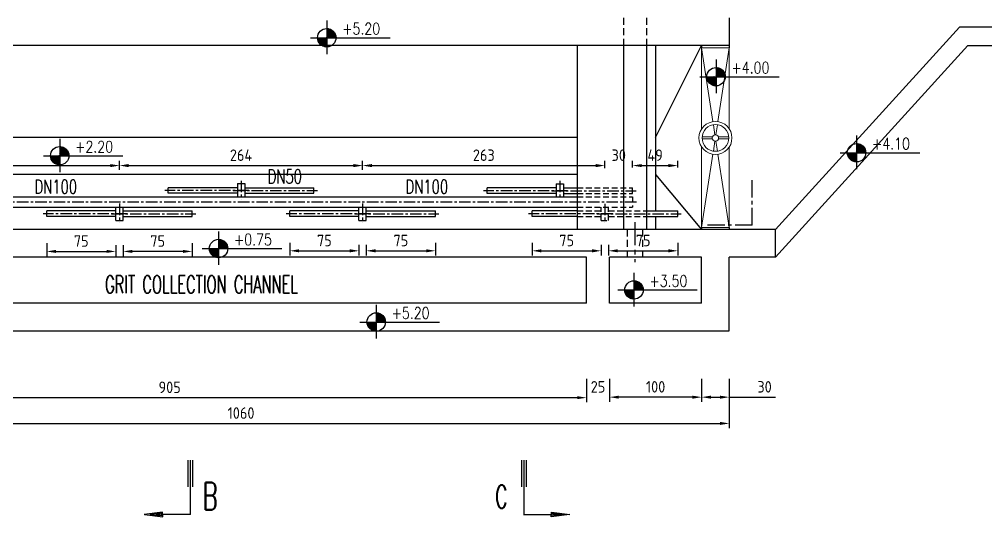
# Model space of a CAD drawing. Header units: inches. Extents: x 113285 to 117969, y -9404 to -6149.
# Drawn here: x 115717 to 116766, y -7558 to -7018 of the extents above; entities that cross this region are included whole.
import ezdxf
from ezdxf.enums import TextEntityAlignment as Align

# ---------------------------------------------------------------- set-up
doc = ezdxf.new("R2010")
doc.units = ezdxf.units.IN
doc.header["$MEASUREMENT"] = 0
doc.linetypes.add('CENTER', pattern=[2, 1.25, -0.25, 0.25, -0.25])
doc.linetypes.add('HIDDEN', pattern=[0.375, 0.25, -0.125])
for name, color, linetype in [('1', 1, 'Continuous'), ('2', 2, 'Continuous'), ('3', 3, 'Continuous'), ('4', 4, 'Continuous'), ('KOT', 2, 'Continuous'), ('OLCU', 2, 'Continuous'), ('YAZI', 7, 'Continuous'), ('YAZI02', 2, 'Continuous')]:
    doc.layers.add(name, color=color, linetype=linetype)
doc.styles.add('A5', font='romanstw.shx', dxfattribs={"width": 0.5})
doc.styles.add('A6', font='romanstw.shx', dxfattribs={"width": 0.6})
doc.styles.add('PASSDIN', font='isocp.shx')
doc.styles.add('TROMANS', font='romanstw.shx')
doc.dimstyles.get("Standard").update_dxf_attribs({"dimscale": 5, "dimtxt": 2.5, "dimasz": 2, "dimexe": 1, "dimexo": 1, "dimgap": 1, "dimtad": 1, "dimdec": 8, "dimzin": 12, "dimdsep": 46, "dimtxsty": 'PASSDIN', "dimcen": 2, "dimadec": 1, "dimazin": 3, "dimtfac": 1, "dimtdec": 8, "dimtix": 1, "dimtofl": 0, "dimtmove": 0, "dimatfit": 3, "dimfxl": 0, "dimtolj": 1, "dimtzin": 0, "dimarcsym": 0})

# ---------------------------------------------------------------- blocks, each defined once
blk = doc.blocks.new('*D81')
at = {"layer": 'Defpoints', "color": 0}
for p in [(115427.7, -7403.4), (116332.7, -7403.4), (115427.7, -7429)]:
    blk.add_point(p, dxfattribs=at)
at = {"layer": 'OLCU', "color": 0, "lineweight": -2}
for p, q in [((115427.7, -7408.4), (115427.7, -7434)), ((116332.7, -7408.4), (116332.7, -7434)), ((116322.7, -7429), (115437.7, -7429))]:
    blk.add_line(p, q, dxfattribs=at)
at = {"layer": 'OLCU', "color": 0}
for points in [[(115437.7, -7427.3), (115437.7, -7430.6), (115427.7, -7429)], [(116322.7, -7427.3), (116322.7, -7430.6), (116332.7, -7429)]]:
    blk.add_solid(points, dxfattribs=at)
at = {"layer": 'OLCU', "color": 0, "insert": (115880.2, -7417.7), "char_height": 12.5, "attachment_point": 5, "style": 'PASSDIN'}
blk.add_mtext('\\A1;905', dxfattribs=at)
blk = doc.blocks.new('*D44')
at = {"layer": 'Defpoints', "color": 0}
for p in [(116332.7, -7403.4), (116357.7, -7403.4), (116332.7, -7428.4)]:
    blk.add_point(p, dxfattribs=at)
at = {"layer": 'OLCU', "color": 0, "lineweight": -2}
for p, q in [((116332.7, -7408.4), (116332.7, -7433.4)), ((116357.7, -7408.4), (116357.7, -7433.4))]:
    blk.add_line(p, q, dxfattribs=at)
at = {"layer": 'OLCU', "color": 0, "insert": (116345.2, -7417.2), "char_height": 12.5, "attachment_point": 5, "style": 'PASSDIN'}
blk.add_mtext('\\A1;25', dxfattribs=at)
blk = doc.blocks.new('*D80')
at = {"layer": 'Defpoints', "color": 0}
for p in [(116457.7, -7403.4), (116487.7, -7403.4), (116487.7, -7428.4)]:
    blk.add_point(p, dxfattribs=at)
at = {"layer": 'OLCU', "color": 0, "lineweight": -2}
for p, q in [((116457.7, -7408.4), (116457.7, -7433.4)), ((116487.7, -7408.4), (116487.7, -7433.4)), ((116467.7, -7428.4), (116477.7, -7428.4)), ((116487.7, -7428.4), (116537.8, -7428.4))]:
    blk.add_line(p, q, dxfattribs=at)
at = {"layer": 'OLCU', "color": 0}
for points in [[(116467.7, -7426.8), (116467.7, -7430.1), (116457.7, -7428.4)], [(116477.7, -7426.8), (116477.7, -7430.1), (116487.7, -7428.4)]]:
    blk.add_solid(points, dxfattribs=at)
at = {"layer": 'OLCU', "color": 0, "insert": (116526, -7417.2), "char_height": 12.5, "attachment_point": 5, "style": 'PASSDIN'}
blk.add_mtext('\\A1;30', dxfattribs=at)
blk = doc.blocks.new('*D79')
at = {"layer": 'Defpoints', "color": 0}
for p in [(116357.7, -7403.4), (116457.7, -7403.4), (116357.7, -7428.4)]:
    blk.add_point(p, dxfattribs=at)
at = {"layer": 'OLCU', "color": 0, "lineweight": -2}
for p, q in [((116357.7, -7408.4), (116357.7, -7433.4)), ((116457.7, -7408.4), (116457.7, -7433.4)), ((116447.7, -7428.4), (116367.7, -7428.4))]:
    blk.add_line(p, q, dxfattribs=at)
at = {"layer": 'OLCU', "color": 0}
for points in [[(116367.7, -7426.8), (116367.7, -7430.1), (116357.7, -7428.4)], [(116447.7, -7426.8), (116447.7, -7430.1), (116457.7, -7428.4)]]:
    blk.add_solid(points, dxfattribs=at)
at = {"layer": 'OLCU', "color": 0, "insert": (116407.7, -7417.2), "char_height": 12.5, "attachment_point": 5, "style": 'PASSDIN'}
blk.add_mtext('\\A1;100', dxfattribs=at)
blk = doc.blocks.new('*D78')
at = {"layer": 'Defpoints', "color": 0}
for p in [(115427.7, -7403.4), (116487.7, -7403.4), (116487.7, -7457)]:
    blk.add_point(p, dxfattribs=at)
at = {"layer": 'OLCU', "color": 0, "lineweight": -2}
for p, q in [((115427.7, -7408.4), (115427.7, -7462)), ((116487.7, -7408.4), (116487.7, -7462)), ((115437.7, -7457), (116477.7, -7457))]:
    blk.add_line(p, q, dxfattribs=at)
at = {"layer": 'OLCU', "color": 0}
for points in [[(115437.7, -7455.3), (115437.7, -7458.6), (115427.7, -7457)], [(116477.7, -7455.3), (116477.7, -7458.6), (116487.7, -7457)]]:
    blk.add_solid(points, dxfattribs=at)
at = {"layer": 'OLCU', "color": 0, "insert": (115957.7, -7445.7), "char_height": 12.5, "attachment_point": 5, "style": 'PASSDIN'}
blk.add_mtext('\\A1;1060', dxfattribs=at)
blk = doc.blocks.new('*D115')
at = {"layer": 'Defpoints', "color": 0}
for p in [(115746.7, -7256.1), (115821.7, -7258.2), (115821.7, -7270.1)]:
    blk.add_point(p, dxfattribs=at)
at = {"layer": 'OLCU', "color": 0, "lineweight": -2}
for p, q in [((115746.7, -7261.1), (115746.7, -7275.1)), ((115821.7, -7263.2), (115821.7, -7275.1)), ((115756.7, -7270.1), (115811.7, -7270.1))]:
    blk.add_line(p, q, dxfattribs=at)
at = {"layer": 'OLCU', "color": 0}
for points in [[(115756.7, -7268.4), (115756.7, -7271.7), (115746.7, -7270.1)], [(115811.7, -7268.4), (115811.7, -7271.7), (115821.7, -7270.1)]]:
    blk.add_solid(points, dxfattribs=at)
at = {"layer": 'OLCU', "color": 0, "insert": (115784.2, -7258.8), "char_height": 12.5, "attachment_point": 5, "style": 'PASSDIN'}
blk.add_mtext('\\A1;75', dxfattribs=at)
blk = doc.blocks.new('*D116')
at = {"layer": 'Defpoints', "color": 0}
for p in [(115829.7, -7258.2), (115904.7, -7256.1), (115829.7, -7270.1)]:
    blk.add_point(p, dxfattribs=at)
at = {"layer": 'OLCU', "color": 0, "lineweight": -2}
for p, q in [((115829.7, -7263.2), (115829.7, -7275.1)), ((115904.7, -7261.1), (115904.7, -7275.1)), ((115894.7, -7270.1), (115839.7, -7270.1))]:
    blk.add_line(p, q, dxfattribs=at)
at = {"layer": 'OLCU', "color": 0}
for points in [[(115839.7, -7268.4), (115839.7, -7271.7), (115829.7, -7270.1)], [(115894.7, -7268.4), (115894.7, -7271.7), (115904.7, -7270.1)]]:
    blk.add_solid(points, dxfattribs=at)
at = {"layer": 'OLCU', "color": 0, "insert": (115867.2, -7258.8), "char_height": 12.5, "attachment_point": 5, "style": 'PASSDIN'}
blk.add_mtext('\\A1;75', dxfattribs=at)
blk = doc.blocks.new('*D117')
at = {"layer": 'Defpoints', "color": 0}
for p in [(116010.7, -7255.7), (116085.7, -7257.9), (116085.7, -7269.4)]:
    blk.add_point(p, dxfattribs=at)
at = {"layer": 'OLCU', "color": 0, "lineweight": -2}
for p, q in [((116010.7, -7260.7), (116010.7, -7274.4)), ((116020.7, -7269.4), (116075.7, -7269.4)), ((116085.7, -7262.9), (116085.7, -7274.4))]:
    blk.add_line(p, q, dxfattribs=at)
at = {"layer": 'OLCU', "color": 0}
for points in [[(116020.7, -7267.7), (116020.7, -7271.1), (116010.7, -7269.4)], [(116075.7, -7267.7), (116075.7, -7271.1), (116085.7, -7269.4)]]:
    blk.add_solid(points, dxfattribs=at)
at = {"layer": 'OLCU', "color": 0, "insert": (116048.2, -7258.2), "char_height": 12.5, "attachment_point": 5, "style": 'PASSDIN'}
blk.add_mtext('\\A1;75', dxfattribs=at)
blk = doc.blocks.new('*D118')
at = {"layer": 'Defpoints', "color": 0}
for p in [(116093.7, -7257.9), (116168.7, -7255.7), (116168.7, -7269.4)]:
    blk.add_point(p, dxfattribs=at)
at = {"layer": 'OLCU', "color": 0, "lineweight": -2}
for p, q in [((116093.7, -7262.9), (116093.7, -7274.4)), ((116103.7, -7269.4), (116158.7, -7269.4)), ((116168.7, -7260.7), (116168.7, -7274.4))]:
    blk.add_line(p, q, dxfattribs=at)
at = {"layer": 'OLCU', "color": 0}
for points in [[(116103.7, -7267.7), (116103.7, -7271.1), (116093.7, -7269.4)], [(116158.7, -7267.7), (116158.7, -7271.1), (116168.7, -7269.4)]]:
    blk.add_solid(points, dxfattribs=at)
at = {"layer": 'OLCU', "color": 0, "insert": (116131.2, -7258.2), "char_height": 12.5, "attachment_point": 5, "style": 'PASSDIN'}
blk.add_mtext('\\A1;75', dxfattribs=at)
blk = doc.blocks.new('*D119')
at = {"layer": 'Defpoints', "color": 0}
for p in [(116273.7, -7255.7), (116348.7, -7258), (116348.7, -7269.4)]:
    blk.add_point(p, dxfattribs=at)
at = {"layer": 'OLCU', "color": 0, "lineweight": -2}
for p, q in [((116273.7, -7260.7), (116273.7, -7274.4)), ((116283.7, -7269.4), (116338.7, -7269.4)), ((116348.7, -7263), (116348.7, -7274.4))]:
    blk.add_line(p, q, dxfattribs=at)
at = {"layer": 'OLCU', "color": 0}
for points in [[(116283.7, -7267.7), (116283.7, -7271.1), (116273.7, -7269.4)], [(116338.7, -7267.7), (116338.7, -7271.1), (116348.7, -7269.4)]]:
    blk.add_solid(points, dxfattribs=at)
at = {"layer": 'OLCU', "color": 0, "insert": (116311.2, -7258.2), "char_height": 12.5, "attachment_point": 5, "style": 'PASSDIN'}
blk.add_mtext('\\A1;75', dxfattribs=at)
blk = doc.blocks.new('*D120')
at = {"layer": 'Defpoints', "color": 0}
for p in [(116356.7, -7258), (116431.7, -7255.7), (116431.7, -7269.4)]:
    blk.add_point(p, dxfattribs=at)
at = {"layer": 'OLCU', "color": 0, "lineweight": -2}
for p, q in [((116356.7, -7263), (116356.7, -7274.4)), ((116366.7, -7269.4), (116421.7, -7269.4)), ((116431.7, -7260.7), (116431.7, -7274.4))]:
    blk.add_line(p, q, dxfattribs=at)
at = {"layer": 'OLCU', "color": 0}
for points in [[(116366.7, -7267.7), (116366.7, -7271.1), (116356.7, -7269.4)], [(116421.7, -7267.7), (116421.7, -7271.1), (116431.7, -7269.4)]]:
    blk.add_solid(points, dxfattribs=at)
at = {"layer": 'OLCU', "color": 0, "insert": (116394.2, -7258.2), "char_height": 12.5, "attachment_point": 5, "style": 'PASSDIN'}
blk.add_mtext('\\A1;75', dxfattribs=at)
blk = doc.blocks.new('*D121')
at = {"layer": 'Defpoints', "color": 0}
for p in [(115825.7, -7176.8), (115562.7, -7186.4), (115825.7, -7186.4)]:
    blk.add_point(p, dxfattribs=at)
at = {"layer": 'OLCU', "color": 0, "lineweight": -2}
for p, q in [((115562.7, -7181.4), (115562.7, -7171.8)), ((115825.7, -7181.4), (115825.7, -7171.8)), ((115572.7, -7176.8), (115815.7, -7176.8))]:
    blk.add_line(p, q, dxfattribs=at)
at = {"layer": 'OLCU', "color": 0}
for points in [[(115572.7, -7175.1), (115572.7, -7178.5), (115562.7, -7176.8)], [(115815.7, -7175.1), (115815.7, -7178.5), (115825.7, -7176.8)]]:
    blk.add_solid(points, dxfattribs=at)
at = {"layer": 'OLCU', "color": 0, "insert": (115694.2, -7165.5), "char_height": 12.5, "attachment_point": 5, "style": 'PASSDIN'}
blk.add_mtext('\\A1;263', dxfattribs=at)
blk = doc.blocks.new('*D122')
at = {"layer": 'Defpoints', "color": 0}
for p in [(116089.7, -7176.8), (115825.7, -7186.4), (116089.7, -7186.4)]:
    blk.add_point(p, dxfattribs=at)
at = {"layer": 'OLCU', "color": 0, "lineweight": -2}
for p, q in [((115825.7, -7181.4), (115825.7, -7171.8)), ((116089.7, -7181.4), (116089.7, -7171.8)), ((115835.7, -7176.8), (116079.7, -7176.8))]:
    blk.add_line(p, q, dxfattribs=at)
at = {"layer": 'OLCU', "color": 0}
for points in [[(115835.7, -7175.1), (115835.7, -7178.5), (115825.7, -7176.8)], [(116079.7, -7175.1), (116079.7, -7178.5), (116089.7, -7176.8)]]:
    blk.add_solid(points, dxfattribs=at)
at = {"layer": 'OLCU', "color": 0, "insert": (115957.7, -7165.5), "char_height": 12.5, "attachment_point": 5, "style": 'PASSDIN'}
blk.add_mtext('\\A1;264', dxfattribs=at)
blk = doc.blocks.new('*D123')
at = {"layer": 'Defpoints', "color": 0}
for p in [(116352.7, -7176.8), (116352.7, -7184.5), (116089.7, -7186.4)]:
    blk.add_point(p, dxfattribs=at)
at = {"layer": 'OLCU', "color": 0, "lineweight": -2}
for p, q in [((116089.7, -7181.4), (116089.7, -7171.8)), ((116352.7, -7179.5), (116352.7, -7171.8)), ((116099.7, -7176.8), (116342.7, -7176.8))]:
    blk.add_line(p, q, dxfattribs=at)
at = {"layer": 'OLCU', "color": 0}
for points in [[(116099.7, -7175.1), (116099.7, -7178.5), (116089.7, -7176.8)], [(116342.7, -7175.1), (116342.7, -7178.5), (116352.7, -7176.8)]]:
    blk.add_solid(points, dxfattribs=at)
at = {"layer": 'OLCU', "color": 0, "insert": (116221.2, -7165.5), "char_height": 12.5, "attachment_point": 5, "style": 'PASSDIN'}
blk.add_mtext('\\A1;263', dxfattribs=at)
blk = doc.blocks.new('*D124')
at = {"layer": 'Defpoints', "color": 0}
for p in [(116352.7, -7184.5), (116382.7, -7176.8), (116382.7, -7183.9)]:
    blk.add_point(p, dxfattribs=at)
at = {"layer": 'OLCU', "color": 0, "lineweight": -2}
for p, q in [((116352.7, -7179.5), (116352.7, -7171.8)), ((116382.7, -7178.9), (116382.7, -7171.8))]:
    blk.add_line(p, q, dxfattribs=at)
at = {"layer": 'OLCU', "color": 0, "insert": (116367.7, -7165.5), "char_height": 12.5, "attachment_point": 5, "style": 'PASSDIN'}
blk.add_mtext('\\A1;30', dxfattribs=at)
blk = doc.blocks.new('*D125')
at = {"layer": 'Defpoints', "color": 0}
for p in [(116382.7, -7183.9), (116431.7, -7176.8), (116431.7, -7184)]:
    blk.add_point(p, dxfattribs=at)
at = {"layer": 'OLCU', "color": 0, "lineweight": -2}
for p, q in [((116382.7, -7178.9), (116382.7, -7171.8)), ((116431.7, -7179), (116431.7, -7171.8)), ((116392.7, -7176.8), (116421.7, -7176.8))]:
    blk.add_line(p, q, dxfattribs=at)
at = {"layer": 'OLCU', "color": 0}
for points in [[(116392.7, -7175.1), (116392.7, -7178.5), (116382.7, -7176.8)], [(116421.7, -7175.1), (116421.7, -7178.5), (116431.7, -7176.8)]]:
    blk.add_solid(points, dxfattribs=at)
at = {"layer": 'OLCU', "color": 0, "insert": (116407.2, -7165.5), "char_height": 12.5, "attachment_point": 5, "style": 'PASSDIN'}
blk.add_mtext('\\A1;49', dxfattribs=at)
blk = doc.blocks.new('KOT')
at = {"layer": '2', "linetype": 'Continuous'}
h = blk.add_hatch(dxfattribs=at)
h.set_pattern_fill('ANSI37', color=256, style=0)
h.set_pattern_definition([(45, (-80.45809, -549.2205), (-0.088388348, 0.088388348), []), (135, (-80.45809, -549.2205), (-0.088388348, -0.088388348), [])])
h.paths.add_polyline_path([(1.96, 0, 0.414214), (-0.04, 2), (-0.04, 0)])
h.paths.add_polyline_path([(-0.04, 0), (-2.04, 0, 0.414214), (-0.04, -2)])
for p, q in [((-0.04, 3.71), (-0.04, -3.57)), ((-3.58, 0), (13.68, 0))]:
    blk.add_line(p, q, dxfattribs=at)
at = {"layer": '3', "linetype": 'Continuous'}
blk.add_circle((-0.04, 0), 2, dxfattribs=at)
at = {"layer": 'YAZI02', "linetype": 'Continuous', "style": 'TROMANS', "width": 0.8}
blk.add_attdef('+0.75', (3.32, 0.71), '', height=2.5, dxfattribs=at)

msp = doc.modelspace()

# ---------------------------------------------------------------- hatches: boundary and pattern name
at = {"layer": '2', "linetype": 'Continuous'}
h = msp.add_hatch(dxfattribs=at)
h.set_pattern_fill('ANSI37', color=0, scale=5, style=0)
h.set_pattern_definition([(45, (115531.1779, -10013.0308), (-0.44194174, 0.44194174), []), (135, (115531.1779, -10013.0308), (-0.44194174, -0.44194174), [])])
h.paths.add_polyline_path([(115943.26672142, -7266.92827954, 0.4142135624), (115933.26672142, -7256.92827954), (115933.26672142, -7266.92827954)])
h.paths.add_polyline_path([(115933.26672142, -7266.92827954), (115923.26672142, -7266.92827954, 0.4142135624), (115933.26672142, -7276.92827954)])

# ---------------------------------------------------------------- linework, layer by layer
at = {"layer": '1', "color": 0, "linetype": 'Continuous', "lineweight": 9}
for p, q in [((116487.69903403, -7048.90282006), (116457.69903403, -7048.90282006)), ((116457.69903403, -7048.90282006), (116469.96081725, -7128.99034206)), ((116457.69903403, -7136.87150903), (116457.69903403, -7048.90282006)), ((116487.69903403, -7048.90282006), (116475.43725081, -7128.99034206)), ((116487.69903403, -7136.87150903), (116487.69903403, -7048.90282006)), ((116470.48002727, -7132.35402546), (116472.17853791, -7143.35776566)), ((116474.9180408, -7132.35402546), (116473.21953015, -7143.35776566)), ((116469.43535018, -7145.73490829), (116458.25416063, -7145.73490829)), ((116469.43849368, -7147.73490829), (116458.25416063, -7147.73490829)), ((116472.17853791, -7150.10179648), (116470.48002727, -7161.10553667)), ((116473.21953015, -7150.10179648), (116474.9180408, -7161.10553667)), ((116475.95957439, -7147.73490829), (116487.14390744, -7147.73490829)), ((116475.96271789, -7145.73490829), (116487.14390744, -7145.73490829)), ((116457.69903403, -7243.90674207), (116457.69903403, -7156.5880531)), ((116469.96081725, -7164.46922008), (116457.69903403, -7243.90674207)), ((116475.43725081, -7164.46922008), (116487.69903403, -7243.90674207)), ((116487.69903403, -7243.90674207), (116487.69903403, -7156.5880531)), ((116487.69903403, -7243.90674207), (116457.69903403, -7243.90674207))]:
    msp.add_line(p, q, dxfattribs=at)
at = {"layer": '1', "color": 0, "linetype": 'CENTER', "ltscale": 10}
for p, q in [((115957.69903403, -7193.29764579), (115957.69903403, -7213.42462782)), ((116303.69903403, -7193.29764579), (116303.69903403, -7213.42462782)), ((115966.20782794, -7203.90674207), (115874.81604511, -7203.90674207)), ((115949.19024013, -7203.90674207), (116040.58202296, -7203.90674207)), ((115950.31271122, -7203.90674207), (115966.72563644, -7203.90674207)), ((116312.20782794, -7204.05641164), (116220.81604511, -7204.05641164)), ((116295.19024013, -7204.05641164), (116386.58202296, -7204.05641164)), ((116295.19024013, -7204.05641164), (116311.60316534, -7204.05641164)), ((116386.85865893, -7216.40674207), (115325.69903403, -7216.40674207)), ((115825.69903403, -7218.14797623), (115825.69903403, -7238.27495825)), ((116089.69903403, -7218.14797623), (116089.69903403, -7238.27495825)), ((116352.69903403, -7218.29764579), (116352.69903403, -7238.42462782)), ((115834.20782794, -7229.05641164), (115742.81604511, -7229.05641164)), ((115817.19024013, -7229.05641164), (115908.58202296, -7229.05641164)), ((116098.20782794, -7229.05641164), (116006.81604511, -7229.05641164)), ((116081.19024013, -7229.05641164), (116172.58202296, -7229.05641164)), ((116361.20782794, -7229.05641164), (116269.81604511, -7229.05641164)), ((116344.19024013, -7229.05641164), (116435.58202296, -7229.05641164))]:
    msp.add_line(p, q, dxfattribs=at)
at = {"layer": '1', "color": 0, "linetype": 'HIDDEN', "ltscale": 25}
for p, q in [((116322.69903403, -7201.05641164), (116382.69903403, -7201.05641164)), ((116382.69903403, -7207.05641164), (116382.69903403, -7201.05641164)), ((116322.69903403, -7207.05641164), (116382.69903403, -7207.05641164)), ((116322.69903403, -7210.69174207), (116382.69903403, -7210.69174207)), ((116382.69903403, -7210.69174207), (116382.69903403, -7222.12174207)), ((116322.69903403, -7222.12174207), (116382.69903403, -7222.12174207)), ((116322.69903403, -7226.05641164), (116348.69903403, -7226.05641164)), ((116348.69903403, -7236.55641164), (116348.69903403, -7222.12174207)), ((116356.69903403, -7236.55641164), (116356.69903403, -7222.12174207)), ((116356.69903403, -7226.05641164), (116397.69903403, -7226.05641164)), ((116322.69903403, -7232.05641164), (116348.69903403, -7232.05641164)), ((116348.69903403, -7236.55641164), (116356.69903403, -7236.55641164)), ((116356.69903403, -7232.05641164), (116397.69903403, -7232.05641164))]:
    msp.add_line(p, q, dxfattribs=at)
at = {"layer": '1', "color": 0, "linetype": 'CENTER', "ltscale": 20}
msp.add_line((116385.19903403, -7238.40589216), (116385.19903403, -7281.81113349), dxfattribs=at)
at = {"layer": '1', "color": 0, "linetype": 'Continuous', "lineweight": 9}
for radius in [17.94952722, 14.54600771, 3.4119502]:
    msp.add_circle((116472.69903403, -7146.72978107), radius, dxfattribs=at)
at = {"layer": '2', "color": 0, "linetype": 'HIDDEN', "ltscale": 30}
for p, q in [((116372.69903403, -7016.40674207), (116372.69903403, -7046.40674207)), ((116397.69903403, -7016.40674207), (116397.69903403, -7046.40674207)), ((116376.78403403, -7246.40674207), (116376.78403403, -7276.40674207)), ((116393.61403403, -7246.40674207), (116393.61403403, -7276.40674207))]:
    msp.add_line(p, q, dxfattribs=at)
at = {"layer": '2', "color": 0, "linetype": 'Continuous'}
for p, q in [((116322.69903403, -7046.40674207), (116322.69903403, -7246.40674207)), ((116372.69903403, -7046.40674207), (116372.69903403, -7246.40674207)), ((116397.69903403, -7046.40674207), (116397.69903403, -7246.40674207)), ((116407.69903403, -7146.40674207), (116457.69903403, -7046.40674207)), ((116407.69903403, -7046.40674207), (116407.69903403, -7226.05641164)), ((116457.69903403, -7046.40674207), (116457.69903403, -7048.90282006)), ((116322.69903403, -7146.40674207), (115507.69903403, -7146.40674207)), ((116322.69903403, -7186.40674207), (115507.69903403, -7186.40674207)), ((116407.69903403, -7186.40674207), (116457.69903403, -7246.40674207)), ((116407.69903403, -7232.05641164), (116407.69903403, -7246.40674207)), ((115933.26672142, -7248.36012938), (115933.26672142, -7284.76646986)), ((116457.69903403, -7243.90674207), (116457.69903403, -7246.40674207)), ((116487.69903403, -7243.90674207), (116487.69903403, -7246.40674207)), ((115915.56159712, -7266.92827954), (116001.85990303, -7266.92827954))]:
    msp.add_line(p, q, dxfattribs=at)
at = {"layer": '2', "color": 0}
for p, q in [((116487.69903403, -7046.40674207), (116487.69903403, -7048.90282006)), ((115953.69903403, -7200.90674207), (115878.69903403, -7200.90674207)), ((115878.69903403, -7206.90674207), (115878.69903403, -7200.90674207)), ((115953.69903403, -7196.40674207), (115961.69903403, -7196.40674207)), ((115953.69903403, -7196.40674207), (115953.69903403, -7210.69174207)), ((115961.69903403, -7196.40674207), (115961.69903403, -7210.69174207)), ((115961.69903403, -7200.90674207), (116036.69903403, -7200.90674207)), ((116036.69903403, -7206.90674207), (116036.69903403, -7200.90674207)), ((116299.69903403, -7201.05641164), (116224.69903403, -7201.05641164)), ((116224.69903403, -7207.05641164), (116224.69903403, -7201.05641164)), ((116299.69903403, -7196.55641164), (116299.69903403, -7210.69174207)), ((116299.69903403, -7196.55641164), (116307.69903403, -7196.55641164)), ((116307.69903403, -7196.55641164), (116307.69903403, -7210.69174207)), ((116307.69903403, -7201.05641164), (116322.69903403, -7201.05641164)), ((115542.69903403, -7210.69174207), (116322.69903403, -7210.69174207)), ((115953.69903403, -7206.90674207), (115878.69903403, -7206.90674207)), ((115961.69903403, -7206.90674207), (116036.69903403, -7206.90674207)), ((116299.69903403, -7207.05641164), (116224.69903403, -7207.05641164)), ((116307.69903403, -7207.05641164), (116322.69903403, -7207.05641164)), ((115542.69903403, -7222.12174207), (116322.69903403, -7222.12174207)), ((115821.69903403, -7226.05641164), (115746.69903403, -7226.05641164)), ((115746.69903403, -7232.05641164), (115746.69903403, -7226.05641164)), ((115821.69903403, -7236.40674207), (115821.69903403, -7222.12174207)), ((115829.69903403, -7236.40674207), (115829.69903403, -7222.12174207)), ((115829.69903403, -7226.05641164), (115904.69903403, -7226.05641164)), ((115904.69903403, -7232.05641164), (115904.69903403, -7226.05641164)), ((116085.69903403, -7226.05641164), (116010.69903403, -7226.05641164)), ((116010.69903403, -7232.05641164), (116010.69903403, -7226.05641164)), ((116085.69903403, -7236.40674207), (116085.69903403, -7222.12174207)), ((116093.69903403, -7236.40674207), (116093.69903403, -7222.12174207)), ((116093.69903403, -7226.05641164), (116168.69903403, -7226.05641164)), ((116168.69903403, -7232.05641164), (116168.69903403, -7226.05641164)), ((116273.69903403, -7232.05641164), (116273.69903403, -7226.05641164)), ((116322.69903403, -7226.05641164), (116273.69903403, -7226.05641164)), ((116397.69903403, -7226.05641164), (116431.69903403, -7226.05641164)), ((116431.69903403, -7232.05641164), (116431.69903403, -7226.05641164)), ((115821.69903403, -7232.05641164), (115746.69903403, -7232.05641164)), ((115821.69903403, -7236.40674207), (115829.69903403, -7236.40674207)), ((115829.69903403, -7232.05641164), (115904.69903403, -7232.05641164)), ((116085.69903403, -7232.05641164), (116010.69903403, -7232.05641164)), ((116085.69903403, -7236.40674207), (116093.69903403, -7236.40674207)), ((116093.69903403, -7232.05641164), (116168.69903403, -7232.05641164)), ((116322.69903403, -7232.05641164), (116273.69903403, -7232.05641164)), ((116397.69903403, -7232.05641164), (116431.69903403, -7232.05641164))]:
    msp.add_line(p, q, dxfattribs=at)
at = {"layer": '4', "color": 0, "linetype": 'Continuous'}
for p, q in [((116487.69903403, -7016.40674207), (116487.69903403, -7046.40674207)), ((116737.69903403, -7026.40674207), (116537.69903403, -7246.40674207)), ((116737.69903403, -7026.13887957), (117117.69903403, -7026.13887957)), ((116487.69903403, -7046.40674207), (115427.69903403, -7046.40674207)), ((116746.54643176, -7046.40674207), (116537.69903403, -7276.13887957)), ((116746.54643176, -7046.13887957), (117137.69903403, -7046.13887957)), ((116537.69903403, -7246.40674207), (115457.69903403, -7246.40674207)), ((116537.69903403, -7276.40674207), (116537.69903403, -7246.40674207)), ((116332.69903403, -7276.40674207), (115457.69903403, -7276.40674207)), ((116332.69903403, -7326.40674207), (116332.69903403, -7276.40674207)), ((116457.69903403, -7276.40674207), (116357.69903403, -7276.40674207)), ((116357.69903403, -7326.40674207), (116357.69903403, -7276.40674207)), ((116457.69903403, -7326.40674207), (116457.69903403, -7276.40674207)), ((116537.69903403, -7276.40674207), (116487.69903403, -7276.40674207)), ((116487.69903403, -7356.40674207), (116487.69903403, -7276.40674207)), ((116332.69903403, -7326.40674207), (115457.69903403, -7326.40674207)), ((116457.69903403, -7326.40674207), (116357.69903403, -7326.40674207)), ((115427.69903403, -7356.40674207), (116487.69903403, -7356.40674207))]:
    msp.add_line(p, q, dxfattribs=at)
at = {"layer": 'KOT', "color": 0, "linetype": 'Continuous'}
msp.add_circle((115933.26672142, -7266.92827954), 10, dxfattribs=at)
at = {"layer": 'YAZI', "color": 0, "linetype": 'CENTER', "ltscale": 15}
for q in [(116512.69903403, -7191.40674207), (116462.69903403, -7241.40674207)]:
    msp.add_line((116512.69903403, -7241.40674207), q, dxfattribs=at)
at = {"layer": 'YAZI', "color": 0}
for p, q in [((115899.90227257, -7496.73756023), (115899.90227257, -7525.80586722)), ((115902.40227257, -7496.73756023), (115902.40227257, -7525.80586722)), ((115904.90227257, -7496.73756023), (115904.90227257, -7525.80586722)), ((116262.17840588, -7496.73756023), (116262.17840588, -7525.80586722)), ((116264.67840588, -7496.73756023), (116264.67840588, -7525.80586722)), ((116267.17840588, -7496.73756023), (116267.17840588, -7525.80586722)), ((115902.40227257, -7525.80586722), (115902.40227257, -7555.80586722)), ((116264.67840588, -7525.80586722), (116264.67840588, -7555.80586722)), ((115872.40227257, -7553.30586722), (115852.40227257, -7555.80586722)), ((115852.90227257, -7555.80586722), (115872.90227257, -7558.30586722)), ((115871.65227257, -7554.55586722), (115859.15227257, -7555.80586722)), ((115859.15227257, -7555.80586722), (115871.65227257, -7557.05586722)), ((115870.40227257, -7555.80586722), (115865.40227257, -7555.80586722)), ((115871.65227257, -7557.05586722), (115871.65227257, -7554.55586722)), ((115872.40227257, -7555.80586722), (115872.40227257, -7553.30586722)), ((115902.90227257, -7555.80586722), (115872.90227257, -7555.80586722)), ((115872.90227257, -7558.30586722), (115872.90227257, -7555.80586722)), ((116264.17840588, -7555.80586722), (116294.17840588, -7555.80586722)), ((116314.17840588, -7555.80586722), (116294.17840588, -7558.30586722)), ((116294.17840588, -7558.30586722), (116294.17840588, -7555.80586722)), ((116294.67840588, -7553.30586722), (116314.67840588, -7555.80586722)), ((116294.67840588, -7555.80586722), (116294.67840588, -7553.30586722)), ((116295.42840588, -7554.55586722), (116307.92840588, -7555.80586722)), ((116295.42840588, -7557.05586722), (116295.42840588, -7554.55586722)), ((116307.92840588, -7555.80586722), (116295.42840588, -7557.05586722)), ((116296.67840588, -7555.80586722), (116301.67840588, -7555.80586722))]:
    msp.add_line(p, q, dxfattribs=at)

# ---------------------------------------------------------------- block references
at = {"layer": 'KOT', "color": 0, "linetype": 'Continuous', "xscale": 5, "yscale": 5, "zscale": 5}
for p, values in [((116051.00431076, -7037.88170782), {'+0.75': '+5.20'}), ((116473.50189684, -7080.20928454), {'+0.75': '+4.00'}), ((115761.0344858, -7166.14596527), {'+0.75': '+2.20'}), ((116626.0401016, -7162.81930264), {'+0.75': '+4.10'}), ((116384.44671368, -7311.9255729), {'+0.75': '+3.50'}), ((116104.60927638, -7346.76878083), {'+0.75': '+5.20'})]:
    msp.add_blockref('KOT', p, dxfattribs=at).add_auto_attribs(values)

# ---------------------------------------------------------------- texts
at = {"layer": 'KOT', "color": 0, "linetype": 'Continuous', "style": 'TROMANS', "width": 0.8}
msp.add_attdef('+0.75', (115950.0687407, -7263.40156528), '.', height=12.5, dxfattribs=at)
at = {"layer": 'YAZI', "color": 0, "style": 'A6', "width": 0.6}
for s, height, p in [('GRIT COLLECTION CHANNEL', 19.2, (115914.84279075, -7315.51275705)), ('B', 30, (115924.27408088, -7551.01035741)), ('C', 25, (116240.30659756, -7549.01035741))]:
    msp.add_text(s, height=height, dxfattribs=at).set_placement(p, align=Align.CENTER)
at = {"layer": 'YAZI02', "color": 0, "style": 'A5', "width": 0.7}
for s, p in [('DN50', (116023.81714607, -7196.09683648)), ('DN100', (115779.74194778, -7207.29319533)), ('DN100', (116182.5708996, -7207.29319533))]:
    msp.add_text(s, height=15.0000003, dxfattribs=at).set_placement(p, align=Align.RIGHT)

# ---------------------------------------------------------------- dimensions: what is measured, and where the dimension line sits
at = {"layer": 'OLCU', "color": 0}
for base, p1, p2, picture, middle in [((115825.6990340332, -7176.7921375402), (115562.6990340332, -7186.4067420742), (115825.6990340332, -7186.4067420742), '*D121', (115694.1990340332, -7165.5409072252)), ((116089.6990340332, -7176.7921375402), (115825.6990340332, -7186.4067420742), (116089.6990340332, -7186.4067420742), '*D122', (115957.6990340332, -7165.5409072252)), ((116352.6990340332, -7176.7921375402), (116089.6990340332, -7186.4067420742), (116352.6990340332, -7184.5), '*D123', (116221.1990340332, -7165.5409072252)), ((116382.6990340332, -7176.7921375402), (116352.6990340332, -7184.5), (116382.6990340332, -7183.924274588), '*D124', (116367.6990340332, -7165.5421375402)), ((116431.6990340332, -7176.7921375402), (116382.6990340332, -7183.924274588), (116431.6990340332, -7184), '*D125', (116407.1990340332, -7165.5421375402)), ((115821.6990340332, -7270.075089025), (115746.6990340332, -7256.0657503305), (115821.6990340332, -7258.2409155496), '*D115', (115784.1990340332, -7258.825089025)), ((115829.6990340332, -7270.075089025), (115904.6990340332, -7256.0657503305), (115829.6990340332, -7258.2409155496), '*D116', (115867.1990340332, -7258.825089025)), ((116085.6990340332, -7269.4065946026), (116010.6990340332, -7255.7315031194), (116085.6990340332, -7257.9066683386), '*D117', (116048.1990340332, -7258.1565946026)), ((116168.6990340332, -7269.4065946026), (116093.6990340332, -7257.9066683386), (116168.6990340332, -7255.7315031194), '*D118', (116131.1990340332, -7258.1565946026)), ((116348.6990340332, -7269.4076323735), (116273.6990340332, -7255.7320220047), (116348.6990340332, -7257.9820220047), '*D119', (116311.1990340332, -7258.1576323735)), ((116431.6990340332, -7269.4076323735), (116356.6990340332, -7257.9820220047), (116431.6990340332, -7255.7320220047), '*D120', (116394.1990340332, -7258.1576323735)), ((115427.6990340332, -7428.9738375945), (116332.6990340332, -7403.4067420738), (115427.6990340332, -7403.4067420742), '*D81', (115880.1990340332, -7417.7238375945)), ((116487.6990340332, -7456.967485064), (115427.6990340332, -7403.4067420742), (116487.6990340332, -7403.4067420738), '*D78', (115957.6990340332, -7445.717485064)), ((116332.6990340332, -7428.4338375944), (116357.6990340332, -7403.4067420738), (116332.6990340332, -7403.4067420738), '*D44', (116345.1990340332, -7417.1826072795)), ((116357.6990340332, -7428.4338375945), (116457.6990340332, -7403.4067420738), (116357.6990340332, -7403.4067420738), '*D79', (116407.6990340332, -7417.1838375945))]:
    dim = msp.add_linear_dim(base=base, p1=p1, p2=p2, dimstyle='Standard', dxfattribs=at)
    dim.commit()
    dim.dimension.update_dxf_attribs({"geometry": picture, "text_midpoint": middle})
dim = msp.add_linear_dim(base=(116487.6990340332, -7428.4338375945), p1=(116457.6990340332, -7403.4067420738), p2=(116487.6990340332, -7403.4067420738), dimstyle='Standard', dxfattribs=at)
dim.commit()
dim.dimension.update_dxf_attribs({"geometry": '*D80', "text_midpoint": (116525.954939545, -7428.4338375945), "dimtype": 160})

doc.saveas('drawing.dxf')
